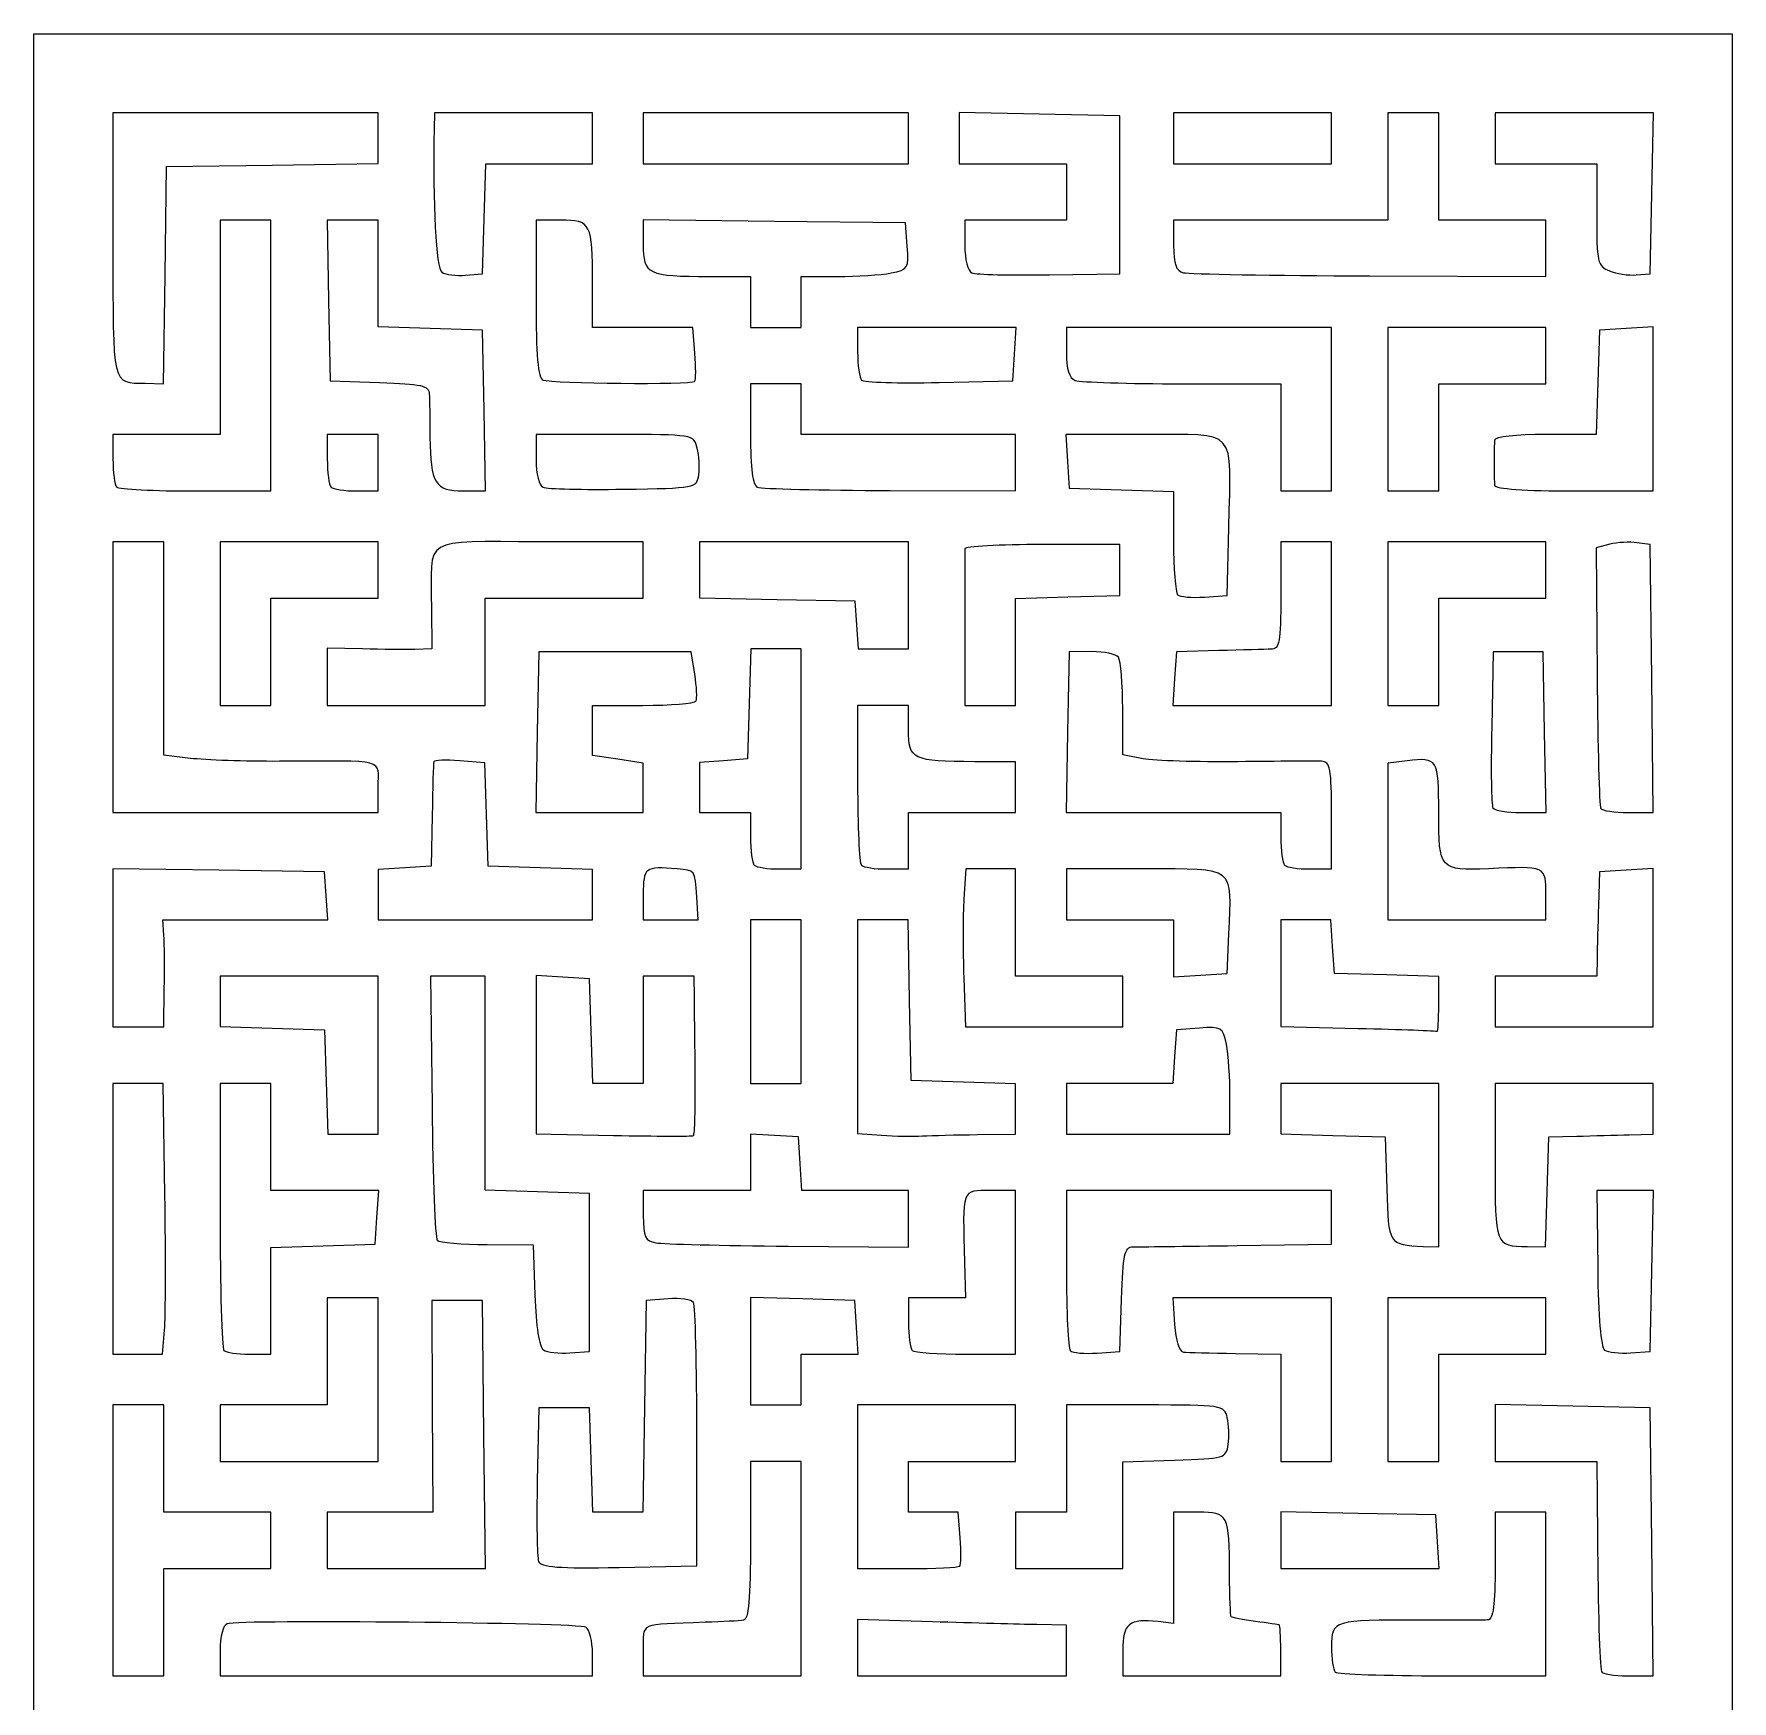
# Model space of a CAD drawing. Extents: x 1 to 81, y 0 to 158.
# Drawn here: x 1.3 to 80.9, y 79.5 to 157.7 of the extents above; entities that cross this region are included whole.
import ezdxf

# ---------------------------------------------------------------- set-up
doc = ezdxf.new("R2010")
doc.units = 0
doc.layers.get('0').update_dxf_attribs({"linetype": 'CONTINUOUS'})

msp = doc.modelspace()

# ---------------------------------------------------------------- linework, layer by layer
at = {"color": 7}
for points in [[(1.264619, 78.969156), (1.264619, 157.682698), (41.083735, 157.682698), (80.902852, 157.682698), (80.902323, 78.969156), (80.901794, 0.255614), (41.08309, 0.255614), (1.264619, 0.255614)], [(42.275035, 152.787906), (42.275035, 153.978531), (36.057327, 153.978531), (29.839618, 153.978531), (29.839618, 152.787906), (29.839618, 151.597281), (36.057327, 151.597281), (42.275035, 151.597281)], [(62.118785, 152.787906), (62.118785, 153.978531), (58.414618, 153.978531), (54.710452, 153.978531), (54.710452, 152.787906), (54.710452, 151.597281), (58.414618, 151.597281), (62.118785, 151.597281)], [(67.145868, 138.764989), (67.145868, 141.278531), (69.65941, 141.278531), (72.172952, 141.278531), (72.172952, 142.601448), (72.172952, 143.924364), (68.468785, 143.924364), (64.764618, 143.924364), (64.764618, 140.087906), (64.764618, 136.251448), (65.955243, 136.251448), (67.145868, 136.251448)], [(32.246308, 141.392165)], [(32.441235, 137.005963)], [(12.377119, 128.710822), (12.377119, 131.224364), (14.89066, 131.224364), (17.404202, 131.224364), (17.404202, 132.547281), (17.404202, 133.870198), (13.700035, 133.870198), (9.995869, 133.870198), (9.995869, 130.033739), (9.995869, 126.197281), (11.186494, 126.197281), (12.377119, 126.197281)], [(42.275035, 131.356656), (42.275035, 133.870198), (37.380243, 133.870198), (32.485452, 133.870198), (32.485452, 132.554748), (32.485452, 131.239297), (36.123473, 131.165685), (39.761493, 131.092072), (39.842853, 129.967593), (39.924212, 128.843114), (41.099624, 128.843114), (42.275035, 128.843114)], [(67.145868, 128.710822), (67.145868, 131.224364), (69.65941, 131.224364), (72.172952, 131.224364), (72.172952, 132.547281), (72.172952, 133.870198), (68.468785, 133.870198), (64.764618, 133.870198), (64.764618, 130.033739), (64.764618, 126.197281), (65.955243, 126.197281), (67.145868, 126.197281)], [(37.247952, 112.306656), (37.247952, 116.143114), (36.057327, 116.143114), (34.866702, 116.143114), (34.866702, 112.306656), (34.866702, 108.470197), (36.057327, 108.470197), (37.247952, 108.470197)], [(17.404202, 109.793114), (17.404202, 113.497281), (13.700035, 113.497281), (9.995869, 113.497281), (9.995869, 112.316585), (9.995869, 111.135888), (12.443264, 111.059815), (14.89066, 110.983739), (14.966736, 108.536343), (15.042809, 106.088947), (16.223507, 106.088947), (17.404202, 106.088947)], [(67.145868, 112.164434)], [(32.278825, 108.798789)], [(45.516181, 106.06859)], [(17.404202, 94.579572), (17.404202, 98.416031), (16.213577, 98.416031), (15.022952, 98.416031), (15.022952, 95.902489), (15.022952, 93.388947), (12.50941, 93.388947), (9.995869, 93.388947), (9.995869, 92.066031), (9.995869, 90.743114), (13.700035, 90.743114), (17.404202, 90.743114)], [(22.369928, 91.999885), (22.298994, 98.283739), (21.108369, 98.283739), (19.917744, 98.283739), (19.946329, 93.322801), (19.974917, 88.361864), (17.498933, 88.361864), (15.022952, 88.361864), (15.022952, 87.038947), (15.022952, 85.716031), (18.731908, 85.716031), (22.440863, 85.716031)], [(37.247952, 94.579572), (37.247952, 95.770197), (38.585365, 95.770197), (39.922778, 95.770197), (39.842136, 97.026968), (39.761493, 98.283739), (37.314098, 98.359815), (34.866702, 98.435888), (34.866702, 95.912419), (34.866702, 93.388947), (36.057327, 93.388947), (37.247952, 93.388947)], [(67.145868, 93.256656), (67.145868, 95.770197), (69.65941, 95.770197), (72.172952, 95.770197), (72.172952, 97.093114), (72.172952, 98.416031), (68.468785, 98.416031), (64.764618, 98.416031), (64.764618, 94.579572), (64.764618, 90.743114), (65.955243, 90.743114), (67.145868, 90.743114)], [(7.350035, 83.202489), (7.350035, 85.716031), (9.863577, 85.716031), (12.377119, 85.716031), (12.377119, 87.038947), (12.377119, 88.361864), (9.863577, 88.361864), (7.350035, 88.361864), (7.350035, 90.875406), (7.350035, 93.388947), (6.15941, 93.388947), (4.968785, 93.388947), (4.968785, 87.038947), (4.968785, 80.688947), (6.15941, 80.688947), (7.350035, 80.688947)], [(67.094219, 86.972801), (67.013577, 88.229572), (63.375556, 88.303185), (59.737535, 88.376797), (59.737535, 87.046414), (59.737535, 85.716031), (63.456198, 85.716031), (67.174861, 85.716031)], [(44.681725, 85.829664)]]:
    msp.add_lwpolyline(points, close=True, dxfattribs=at)
for points in [[(7.410469, 146.37176), (7.482327, 151.464989), (12.443264, 151.536973), (17.404202, 151.608957), (17.404202, 152.793744), (17.404202, 153.978531), (11.186494, 153.978531), (4.968785, 153.978531), (4.968785, 147.782871)], [(22.37472, 149.017594), (22.450446, 151.597281), (24.954408, 151.597281), (27.458368, 151.597281), (27.458368, 152.787906), (27.458368, 153.978531), (23.754202, 153.978531), (20.050035, 153.978531), (20.034584, 153.250927)], [(52.19691, 150.142073), (52.19691, 153.846239), (48.426598, 153.91965), (44.656285, 153.99306), (44.656285, 152.795171), (44.656285, 151.597281), (47.169827, 151.597281), (49.683368, 151.597281), (49.683368, 150.274364), (49.683368, 148.951448), (47.302118, 148.951448), (44.920868, 148.951448), (44.920868, 147.782871)], [(72.172952, 147.628531), (72.172952, 148.951448), (69.65941, 148.951448), (67.145868, 148.951448), (67.145868, 151.464989), (67.145868, 153.978531), (65.955243, 153.978531), (64.764618, 153.978531), (64.764618, 151.464989), (64.764618, 148.951448), (59.737535, 148.951448), (54.710452, 148.951448), (54.710452, 147.780223)], [(77.141155, 150.208219), (77.214563, 153.978531), (73.503134, 153.978531), (69.791702, 153.978531), (69.791702, 152.787906), (69.791702, 151.597281), (72.172952, 151.597281), (74.554202, 151.597281), (74.554202, 149.207505)], [(48.889618, 146.388749), (52.19691, 146.437906), (52.19691, 150.142073)], [(76.406285, 146.382686), (77.067743, 146.437906), (77.141155, 150.208219)], [(12.377119, 142.601448), (12.377119, 148.951448), (11.186494, 148.951448), (9.995869, 148.951448), (9.995869, 143.924364), (9.995869, 138.897281), (7.482327, 138.897281), (4.968785, 138.897281), (4.968785, 137.750754)], [(22.372405, 140.02176), (22.298994, 143.792073), (19.851598, 143.868147), (17.404202, 143.944222), (17.404202, 146.447835), (17.404202, 148.951448), (16.206312, 148.951448), (15.008424, 148.951448), (15.081832, 145.181135), (15.155244, 141.410823), (17.470348, 141.334376)], [(21.505252, 146.368977), (22.298994, 146.437906), (22.37472, 149.017594)], [(25.974853, 148.951448), (24.812535, 148.951448), (24.812535, 145.26933)], [(42.222354, 147.730443), (42.142743, 148.819156), (35.991181, 148.890178), (29.839618, 148.961201), (29.839618, 147.796558)], [(63.904723, 146.336306), (72.172952, 146.305614), (72.172952, 147.628531)], [(6.484427, 141.299419), (7.338608, 141.27853), (7.410469, 146.37176)], [(32.263771, 142.715081), (32.167584, 143.924364), (29.812977, 143.924364), (27.458368, 143.924364), (27.458368, 146.019392)], [(32.948473, 146.309227), (34.866702, 146.305616), (34.866702, 145.114991), (34.866702, 143.924366), (36.057327, 143.924366), (37.247952, 143.924366), (37.247952, 145.114989)], [(37.247952, 145.114989), (37.247952, 146.305614), (38.93467, 146.305614)], [(47.250469, 142.667594), (47.331111, 143.924364), (43.612448, 143.924364), (39.893785, 143.924364), (39.893785, 142.777837)], [(62.118785, 140.087906), (62.118785, 143.924364), (55.901077, 143.924364), (49.683368, 143.924364), (49.683368, 142.762047)], [(77.200035, 140.102403), (77.200035, 143.953358), (75.943264, 143.872715), (74.686493, 143.792073), (74.610418, 141.344677), (74.534345, 138.897281), (72.163022, 138.897281)], [(8.849342, 136.251448), (12.377119, 136.251448), (12.377119, 142.601448)], [(43.715517, 141.337355), (47.169827, 141.410823), (47.250469, 142.667594)], [(47.302118, 137.574364), (47.302118, 138.897281), (42.275035, 138.897281), (37.247952, 138.897281), (37.247952, 140.087906), (37.247952, 141.278531), (36.057327, 141.278531), (34.866702, 141.278531), (34.866702, 138.919329)], [(55.128967, 141.278531), (59.737535, 141.278531), (59.737535, 138.764989), (59.737535, 136.251448), (60.92816, 136.251448), (62.118785, 136.251448), (62.118785, 140.087906)], [(21.389525, 136.251448), (22.445814, 136.251448), (22.372405, 140.02176)], [(73.495868, 136.251448), (77.200035, 136.251448), (77.200035, 140.102403)], [(17.404202, 137.574364), (17.404202, 138.897281), (16.213577, 138.897281), (15.022952, 138.897281), (15.022952, 137.750754)], [(28.511661, 138.897281), (24.812535, 138.897281), (24.812535, 137.728704)], [(53.367998, 138.897281), (49.654375, 138.897281), (49.735018, 137.64051), (49.81566, 136.383739), (52.263056, 136.307664), (54.710452, 136.231591), (54.710452, 133.904366)], [(16.389967, 136.251448), (17.404202, 136.251448), (17.404202, 137.574364)], [(41.415139, 136.272337), (47.302118, 136.251448), (47.302118, 137.574364)], [(8.606806, 123.712642), (7.350035, 123.865688), (7.350035, 128.867942), (7.350035, 133.870198), (6.15941, 133.870198), (4.968785, 133.870198), (4.968785, 127.520197), (4.968785, 121.170197), (11.186494, 121.170197), (17.404202, 121.170197), (17.404202, 122.360822)], [(22.431285, 128.710822), (22.431285, 131.224364), (26.135452, 131.224364), (29.839618, 131.224364), (29.839618, 132.547281), (29.839618, 133.870198), (24.975672, 133.870198)], [(56.156061, 131.278061), (57.223993, 131.356656), (57.300617, 134.531656)], [(62.118785, 130.033739), (62.118785, 133.870198), (60.92816, 133.870198), (59.737535, 133.870198), (59.737535, 131.356656)], [(77.138678, 127.454051), (77.067743, 133.737906), (76.44552, 133.825981)], [(47.302118, 128.7009), (47.302118, 131.204515), (49.749514, 131.280588), (52.19691, 131.356664), (52.19691, 132.547289), (52.19691, 133.737914), (48.558889, 133.737914)], [(75.175928, 133.751575), (74.528558, 133.589097), (74.577879, 127.578085)], [(19.906446, 130.76134), (19.917744, 128.843109), (19.123994, 128.82226)], [(56.827118, 128.762958), (54.842743, 128.710822), (54.762101, 127.454051), (54.681459, 126.197281), (58.400122, 126.197281), (62.118785, 126.197281), (62.118785, 130.033739)], [(44.920868, 129.769164), (44.920868, 126.197289), (46.111493, 126.197289), (47.302118, 126.197289), (47.302118, 128.7009)], [(16.676598, 128.840489), (15.022952, 128.879566), (15.022952, 127.538416), (15.022952, 126.197265), (18.727119, 126.197265), (22.431285, 126.197265), (22.431285, 128.710806), (22.431285, 128.710822)], [(32.254029, 127.652489), (32.079599, 128.710822), (28.512214, 128.710822), (24.944827, 128.710822), (24.871416, 124.94051), (24.798007, 121.170197), (27.318811, 121.170197), (29.839618, 121.170197), (29.839618, 122.330782)], [(37.247952, 123.683739), (37.247952, 128.843114), (36.066907, 128.843114), (34.885863, 128.843114), (34.810136, 126.263426), (34.73441, 123.683739), (33.609931, 123.60238), (32.485452, 123.52102), (32.485452, 122.345609), (32.485452, 121.170197), (33.676077, 121.170197), (34.866702, 121.170197), (34.866702, 120.02367)], [(50.873996, 128.716818), (49.815663, 128.710812), (49.742251, 124.940499), (49.668843, 121.170187), (54.703189, 121.170187), (59.737538, 121.170187), (59.737538, 120.02366)], [(72.114071, 124.94051), (72.04066, 128.710822), (70.872011, 128.710822), (69.703365, 128.710822), (69.629843, 125.156203)], [(76.029815, 121.170197), (77.209613, 121.170197), (77.138678, 127.454051)], [(29.839618, 122.330782), (29.839618, 123.491363), (28.648993, 123.669909), (27.458368, 123.848455), (27.458368, 125.022867), (27.458368, 126.197281), (29.824003, 126.197281)], [(42.275035, 125.037514), (42.275035, 126.197281), (41.08441, 126.197281), (39.893785, 126.197281), (39.893785, 122.537212)], [(53.290235, 123.69464), (52.329202, 123.874922), (52.325154, 126.028289)], [(71.005205, 121.170197), (72.18748, 121.170197), (72.114071, 124.94051)], [(27.458368, 117.323809), (27.458368, 118.504507), (25.010973, 118.58058), (22.563577, 118.656656), (22.487845, 121.078173), (22.412114, 123.49969), (21.231074, 123.593619)], [(36.233716, 118.524364), (37.247952, 118.524364), (37.247952, 123.683739)], [(42.275035, 119.847281), (42.275035, 121.170197), (44.788577, 121.170197), (47.302118, 121.170197), (47.302118, 122.360822), (47.302118, 123.551447), (45.383889, 123.555072)], [(65.661738, 123.598286), (64.764618, 123.493554), (64.764618, 119.818333), (64.764618, 116.143114), (68.468785, 116.143114), (72.172952, 116.143114), (72.172952, 117.333739)], [(19.940313, 121.037906), (19.900519, 118.656656), (18.652361, 118.576013), (17.404202, 118.495371), (17.404202, 117.319242), (17.404202, 116.143114), (22.431285, 116.143114), (27.458368, 116.143114), (27.458368, 117.323809)], [(61.104552, 118.524353), (62.118788, 118.524353), (62.118788, 121.037895), (62.118785, 121.037906)], [(41.2608, 118.524364), (42.275035, 118.524364), (42.275035, 119.847281)], [(7.358121, 115.41551), (7.310152, 116.143114), (11.181766, 116.143114), (15.053376, 116.143114), (14.97202, 117.267593), (14.89066, 118.392072), (9.929723, 118.464057), (4.968785, 118.53604), (4.968785, 114.826037), (4.968785, 111.116031), (6.15941, 111.116031), (7.350035, 111.116031), (7.378071, 112.901968)], [(52.329202, 112.306656), (52.329202, 113.497281), (49.81566, 113.497281), (47.302118, 113.497281), (47.302118, 116.010822), (47.302118, 118.524364), (46.135981, 118.524364), (44.969843, 118.524364), (44.87921, 117.130833)], [(53.382495, 118.524364), (49.683368, 118.524364), (49.683368, 117.333739), (49.683368, 116.143114), (52.19691, 116.143114), (54.710452, 116.143114), (54.710452, 114.805701), (54.710452, 113.468288), (55.967223, 113.54893), (57.223993, 113.629572), (57.303609, 115.476121)], [(77.200035, 114.834694), (77.200035, 118.553357), (75.943264, 118.472715), (74.686493, 118.392072), (74.637815, 116.804572)], [(29.839618, 117.333739), (29.839618, 116.143114), (31.129727, 116.143114), (32.419835, 116.143114), (32.346836, 117.219061)], [(45.516181, 106.068582), (47.302118, 106.088955), (47.302118, 107.26965), (47.302118, 108.450348), (44.854723, 108.526421), (42.407327, 108.602497), (42.333915, 112.372809), (42.260507, 116.143122), (41.077145, 116.143122), (39.893785, 116.143122), (39.893785, 111.131252), (39.893785, 106.119382), (41.018264, 106.038023)], [(67.145868, 112.164434), (67.145868, 113.477424), (64.698473, 113.553497), (62.251077, 113.629572), (62.170434, 114.886343), (62.089792, 116.143114), (60.913664, 116.143114), (59.737535, 116.143114), (59.737535, 113.637039), (59.737535, 111.130964), (63.375556, 111.049242)], [(74.571669, 114.357176), (74.554207, 113.497281), (72.172957, 113.497281), (69.791707, 113.497281), (69.791707, 112.306656), (69.791707, 111.116031), (73.495874, 111.116031), (77.20004, 111.116031), (77.200035, 114.834694)], [(27.326077, 99.606656), (27.326077, 103.310822), (24.878681, 103.386898), (22.431285, 103.462971), (22.431285, 108.480127), (22.431285, 113.497281), (21.150104, 113.497281), (19.86892, 113.497281), (19.933103, 107.394142)], [(32.236868, 112.505093), (32.22086, 113.497281), (31.030235, 113.497281), (29.83961, 113.497281), (29.83961, 110.983739), (29.83961, 108.470197), (28.658915, 108.470197), (27.478217, 108.470197), (27.402144, 110.917593), (27.326069, 113.364989), (26.069298, 113.445631), (24.812527, 113.526274), (24.812527, 109.815077), (24.812527, 106.10388), (28.450548, 106.030268)], [(44.874156, 113.426666), (44.959744, 111.116031), (48.644469, 111.116031), (52.329196, 111.116031), (52.329196, 112.306656), (52.329202, 112.306656)], [(55.931456, 111.063349), (54.842743, 110.983739), (54.762101, 109.726968), (54.681459, 108.470197), (52.182414, 108.470197), (49.683368, 108.470197), (49.683368, 107.279572), (49.683368, 106.088947), (53.519827, 106.088947), (57.356285, 106.088947), (57.356285, 107.775666)], [(7.405336, 103.244676), (7.328358, 108.470197), (6.14857, 108.470197), (4.968785, 108.470197), (4.968785, 102.120197), (4.968785, 95.770197), (6.132769, 95.770197), (7.296751, 95.770197), (7.38954, 96.894676)], [(12.377119, 98.273809), (12.377119, 100.777424), (14.824514, 100.853497), (17.27191, 100.929572), (17.352553, 102.186343), (17.433195, 103.443114), (14.905157, 103.443114), (12.377119, 103.443114), (12.377119, 105.956656), (12.377119, 108.470197), (11.186494, 108.470197), (9.995869, 108.470197), (9.995869, 102.296587)], [(67.145868, 104.633739), (67.145868, 108.470197), (63.441702, 108.470197), (59.737535, 108.470197), (59.737535, 107.289502), (59.737535, 106.108804), (62.184931, 106.032731), (64.632327, 105.956656), (64.70817, 103.526794)], [(76.075556, 106.05956), (77.200035, 106.088947), (77.200035, 107.279572), (77.200035, 108.470197), (73.495868, 108.470197), (69.791702, 108.470197), (69.791702, 104.788078)], [(42.275035, 102.113437), (42.275035, 103.443114), (39.77599, 103.443114), (37.276945, 103.443114), (37.196302, 104.699885), (37.11566, 105.956656), (35.991181, 106.019801), (34.866702, 106.082947), (34.866702, 104.76303), (34.866702, 103.443114), (32.35316, 103.443114), (29.839618, 103.443114), (29.839618, 102.270891)], [(72.229517, 103.376968), (72.305243, 105.956656), (73.62816, 105.993414)], [(66.418264, 100.827972), (67.145868, 100.797281), (67.145868, 104.633739)], [(47.302118, 99.606656), (47.302118, 103.443114), (46.111493, 103.443114)], [(57.687014, 100.865294), (62.118785, 100.923), (62.118785, 102.183057), (62.118785, 103.443114), (55.901077, 103.443114), (49.683368, 103.443114), (49.683368, 99.783045)], [(71.303475, 100.818169), (72.153791, 100.797294), (72.229517, 103.376981), (72.229517, 103.376968)], [(77.141155, 99.672801), (77.214563, 103.443114), (75.889099, 103.443114), (74.563634, 103.443114), (74.601888, 99.805093)], [(36.652639, 100.835201), (42.275035, 100.783758), (42.275035, 102.113437)], [(22.519497, 100.912684), (24.680244, 100.895804), (24.757528, 98.540173)], [(26.400035, 95.833446), (27.326077, 95.9025), (27.326077, 99.606666), (27.326077, 99.606656)], [(44.904075, 100.069676), (44.945475, 98.416031), (43.610255, 98.416031), (42.275035, 98.416031), (42.275035, 97.269504)], [(44.964966, 95.770197), (47.302118, 95.770197), (47.302118, 99.606656)], [(76.141702, 95.833435), (77.067743, 95.902489), (77.141155, 99.672801)], [(11.362883, 95.770197), (12.377119, 95.770197), (12.377119, 98.273809)], [(31.003311, 98.368194), (29.97191, 98.283739), (29.899925, 93.322801), (29.827942, 88.361864), (28.653084, 88.361864), (27.478225, 88.361864), (27.402152, 90.80926), (27.326077, 93.256656), (26.135452, 93.256656), (24.944827, 93.256656), (24.870386, 89.831066)], [(51.128978, 95.823894), (52.19691, 95.902489), (52.272986, 98.349885)], [(62.118785, 94.579572), (62.118785, 98.416031), (58.400122, 98.416031), (54.681459, 98.416031), (54.762101, 97.15926)], [(57.620868, 95.80327), (59.737535, 95.770197), (59.737535, 93.256656), (59.737535, 90.743114), (60.92816, 90.743114), (62.118785, 90.743114), (62.118785, 94.579572)], [(44.699187, 87.152581), (44.603001, 88.361864), (43.439019, 88.361864), (42.275035, 88.361864), (42.275035, 89.552489), (42.275035, 90.743114), (44.788577, 90.743114), (47.302118, 90.743114), (47.302118, 92.066031), (47.302118, 93.388947), (43.597952, 93.388947), (39.893785, 93.388947), (39.893785, 89.552489), (39.893785, 85.716031), (42.230937, 85.716031)], [(53.382495, 93.388947), (49.683368, 93.388947), (49.683368, 90.875406), (49.683368, 88.361864), (48.492743, 88.361864), (47.302118, 88.361864), (47.302118, 87.038947), (47.302118, 85.716031), (49.81566, 85.716031), (52.329202, 85.716031), (52.329202, 88.219642)], [(77.138678, 86.972801), (77.067743, 93.256656), (73.429723, 93.330268), (69.791702, 93.40388), (69.791702, 92.073497), (69.791702, 90.743114), (72.172952, 90.743114), (74.554202, 90.743114), (74.587267, 87.237385)], [(28.709715, 85.774676), (32.35316, 85.848322), (32.35316, 91.892654)], [(52.329202, 88.219642), (52.329202, 90.723257), (54.750827, 90.79933)], [(37.247952, 85.716031), (37.247952, 90.743114), (36.057327, 90.743114), (34.866702, 90.743114), (34.866702, 87.038947)], [(55.883246, 88.361864), (54.710452, 88.361864), (54.710452, 85.752413), (54.710452, 83.142966), (53.982848, 83.229003)], [(72.172952, 84.525406), (72.172952, 88.361864), (70.982327, 88.361864), (69.791702, 88.361864), (69.791702, 85.848322)], [(76.014199, 80.688947), (77.209613, 80.688947), (77.138678, 86.972801)], [(29.839618, 81.879572), (29.839618, 80.688947), (33.543785, 80.688947), (37.247952, 80.688947), (37.247952, 85.716031)], [(67.322258, 80.688945), (72.172952, 80.688947), (72.172952, 84.525406)], [(43.399514, 83.222547), (39.893785, 83.334572), (39.893785, 82.011761), (39.893785, 80.688947), (44.788577, 80.688947), (49.683368, 80.688947), (49.683368, 81.879572)], [(49.683368, 81.879572), (49.683368, 83.070197), (48.294306, 83.090359)], [(9.995869, 81.851265), (9.995869, 80.688947), (18.727119, 80.688947), (27.458368, 80.688947), (27.458368, 81.731665)], [(52.329202, 81.861742), (52.329202, 80.688947), (56.033368, 80.688947), (59.737535, 80.688947), (59.737535, 81.879572)]]:
    msp.add_lwpolyline(points, dxfattribs=at)
for points in [[(20.034584, 153.250927), (19.959212, 149.703677), (20.120851, 146.688373), (20.396073, 146.507426)], [(27.458368, 146.019392), (27.458368, 148.811616), (27.387619, 148.951448), (25.974853, 148.951448)], [(74.554202, 149.207505), (74.554202, 146.97824), (74.594186, 146.801265), (75.149514, 146.572597)], [(4.968785, 147.782871), (4.968785, 141.078687), (4.908175, 141.337965), (6.484427, 141.299419)], [(29.839618, 147.796558), (29.839618, 146.411835), (30.042652, 146.3147), (32.948473, 146.309227)], [(41.461677, 146.473672), (42.259914, 146.633319), (42.297982, 146.696213), (42.222354, 147.730443)], [(44.920868, 147.782871), (44.920868, 147.097654), (45.057669, 146.557482), (45.251598, 146.476943)], [(54.710452, 147.780223), (54.710452, 146.887255), (54.820455, 146.580252), (55.173473, 146.487999)], [(75.149514, 146.572597), (75.476936, 146.437775), (76.042483, 146.352315), (76.406285, 146.382686)], [(20.396073, 146.507426), (20.569561, 146.393369), (21.068689, 146.331066), (21.505252, 146.368977)], [(38.93467, 146.305614), (39.862366, 146.305614), (40.999518, 146.38124), (41.461677, 146.473672)], [(45.251598, 146.476943), (45.433499, 146.401399), (47.070608, 146.361712), (48.889618, 146.388749)], [(55.173473, 146.487999), (55.428134, 146.421449), (59.357197, 146.353187), (63.904723, 146.336306)], [(24.812535, 145.26933), (24.812535, 142.571199), (24.900917, 141.551549), (25.143264, 141.45376)], [(32.246308, 141.392165), (32.308805, 141.454663), (32.316661, 142.049976), (32.263771, 142.715081)], [(39.893785, 142.777837), (39.893785, 142.147246), (39.976454, 141.548639), (40.077496, 141.447599)], [(49.683368, 142.762047), (49.683368, 141.946241), (49.808135, 141.551851), (50.101884, 141.43913)], [(17.470348, 141.334376), (19.43947, 141.269354), (19.788466, 141.190272), (19.805613, 140.805209)], [(25.143264, 141.45376), (25.548442, 141.290267), (32.087704, 141.233561), (32.246308, 141.392165)], [(40.077496, 141.447599), (40.178535, 141.346558), (41.815644, 141.296949), (43.715517, 141.337355)], [(50.101884, 141.43913), (50.332066, 141.350801), (52.594253, 141.278531), (55.128967, 141.278531)], [(19.805613, 140.805209), (19.816699, 140.556213), (19.831225, 139.638114), (19.837879, 138.764989)], [(19.837879, 138.764989), (19.854204, 136.625389), (20.085032, 136.251448), (21.389525, 136.251448)], [(32.370048, 138.262734), (32.21147, 138.894556), (32.1949, 138.897281), (28.511661, 138.897281)], [(34.866702, 138.919329), (34.866702, 137.279531), (34.967553, 136.519434), (35.197431, 136.426676)], [(57.300617, 134.531656), (57.415401, 139.287843), (57.767225, 138.897281), (53.367998, 138.897281)], [(69.767648, 138.632698), (69.754419, 138.487177), (69.743598, 138.010927), (69.743598, 137.574364)], [(72.163022, 138.897281), (70.774565, 138.897281), (69.781732, 138.787617), (69.767648, 138.632698)], [(32.441235, 137.005963), (32.489674, 137.348188), (32.457639, 137.913735), (32.370048, 138.262734)], [(4.968785, 137.750754), (4.968785, 137.120162), (5.04816, 136.52485), (5.145175, 136.427838)], [(15.022952, 137.750754), (15.022952, 137.120162), (15.102327, 136.52485), (15.199342, 136.427838)], [(24.812535, 137.728704), (24.812535, 137.043433), (24.94932, 136.503363), (25.143264, 136.422877)], [(28.913577, 136.334683), (32.306959, 136.383081), (32.354343, 136.392098), (32.441235, 137.005963)], [(69.743598, 137.574364), (69.743598, 137.137802), (69.754419, 136.661552), (69.767648, 136.516031)], [(5.145175, 136.427838), (5.242187, 136.330823), (6.909062, 136.251448), (8.849342, 136.251448)], [(15.199342, 136.427838), (15.296354, 136.330823), (15.832135, 136.251448), (16.389967, 136.251448)], [(25.143264, 136.422877), (25.325166, 136.347388), (27.021806, 136.307701), (28.913577, 136.334683)], [(35.197431, 136.426676), (35.379332, 136.353278), (38.177301, 136.283825), (41.415139, 136.272337)], [(69.767648, 136.516031), (69.782439, 136.353386), (71.218848, 136.251448), (73.495868, 136.251448)], [(24.975672, 133.870198), (19.366368, 133.870198), (19.886261, 134.189037), (19.906446, 130.76134)], [(54.710452, 133.904366), (54.710452, 132.624394), (54.795428, 131.492165), (54.89929, 131.388302)], [(76.44552, 133.825981), (76.103297, 133.874421), (75.53198, 133.84093), (75.175928, 133.751575)], [(48.558889, 133.737914), (46.557978, 133.737914), (44.920868, 133.648617), (44.920868, 133.539477)], [(44.920868, 133.539477), (44.920868, 133.430336), (44.920868, 131.733695), (44.920868, 129.769164)], [(54.89929, 131.388302), (55.003152, 131.284443), (55.568699, 131.234834), (56.156061, 131.278061)], [(59.737535, 131.356656), (59.737535, 129.144533), (59.68201, 128.841434), (59.274514, 128.829104)], [(19.123994, 128.82226), (18.687431, 128.810803), (17.586103, 128.819005), (16.676598, 128.840489)], [(52.126716, 128.452234), (52.019803, 128.601052), (51.456079, 128.720114), (50.873996, 128.716818)], [(52.325154, 126.028289), (52.323037, 127.21264), (52.233629, 128.303417), (52.126716, 128.452234)], [(59.274514, 128.829104), (59.019853, 128.821405), (57.918525, 128.791631), (56.827118, 128.762958)], [(32.309046, 126.395718), (32.374721, 126.504859), (32.349964, 127.070406), (32.254029, 127.652489)], [(74.577879, 127.578085), (74.605004, 124.272027), (74.677333, 121.477775), (74.738606, 121.368635)], [(29.824003, 126.197281), (31.125102, 126.197281), (32.243371, 126.286578), (32.309046, 126.395718)], [(45.383889, 123.555072), (42.480119, 123.560523), (42.275035, 123.658323), (42.275035, 125.037514)], [(69.629843, 125.156203), (69.589407, 123.20116), (69.616296, 121.50452), (69.689625, 121.385891)], [(12.773994, 123.572836), (11.173264, 123.56556), (9.29803, 123.62847), (8.606806, 123.712642)], [(17.404202, 122.360822), (17.404202, 123.728972), (17.911411, 123.596202), (12.773994, 123.572836)], [(20.015071, 123.553355), (19.995835, 123.479544), (19.962199, 122.347593), (19.940313, 121.037906)], [(21.231074, 123.593619), (20.581504, 123.645282), (20.034301, 123.627163), (20.015071, 123.553355)], [(57.722005, 123.554858), (55.8131, 123.53258), (53.818803, 123.595479), (53.290235, 123.69464)], [(61.655764, 123.573405), (61.401103, 123.58547), (59.630911, 123.577136), (57.722005, 123.554858)], [(62.118785, 121.037906), (62.118785, 123.247002), (62.062704, 123.554106), (61.655764, 123.573405)], [(67.145868, 121.165977), (67.145868, 123.696428), (67.103077, 123.766556), (65.661738, 123.598286)], [(39.893785, 122.537212), (39.893785, 120.524172), (39.97316, 118.797766), (40.070175, 118.700754)], [(69.477567, 118.53541), (67.205847, 118.430561), (67.145868, 118.498228), (67.145868, 121.165977)], [(69.689625, 121.385891), (69.762944, 121.26726), (70.354955, 121.170197), (71.005205, 121.170197)], [(74.738606, 121.368635), (74.799881, 121.259494), (75.380924, 121.170197), (76.029815, 121.170197)], [(34.866702, 120.02367), (34.866702, 119.393078), (34.946077, 118.797766), (35.043091, 118.700754)], [(59.737538, 120.02366), (59.737538, 119.393068), (59.816913, 118.797755), (59.913927, 118.700743)], [(35.043091, 118.700754), (35.140104, 118.603739), (35.675885, 118.524364), (36.233716, 118.524364)], [(40.070175, 118.700754), (40.167187, 118.603739), (40.702968, 118.524364), (41.2608, 118.524364)], [(57.303609, 115.476121), (57.44273, 118.70273), (57.672171, 118.524364), (53.382495, 118.524364)], [(59.913927, 118.700743), (60.01094, 118.603728), (60.546721, 118.524353), (61.104552, 118.524353)], [(72.172952, 117.333739), (72.172952, 118.661717), (72.176815, 118.659995), (69.477567, 118.53541)], [(31.427118, 118.52792), (29.918456, 118.653404), (29.839618, 118.5941), (29.839618, 117.333739)], [(32.346836, 117.219061), (32.261186, 118.481491), (32.278309, 118.457123), (31.427118, 118.52792)], [(44.87921, 117.130833), (44.829362, 116.364393), (44.827089, 114.697518), (44.874156, 113.426666)], [(74.637815, 116.804572), (74.611042, 115.931447), (74.581277, 114.830119), (74.571669, 114.357176)], [(7.378071, 112.901968), (7.393496, 113.884234), (7.384526, 115.015328), (7.358121, 115.41551)], [(32.278833, 108.798797), (32.264546, 110.291557), (32.245668, 111.95939), (32.236868, 112.505093)], [(67.079723, 110.909484), (67.116103, 110.877564), (67.145868, 111.442291), (67.145868, 112.164434)], [(57.188227, 110.302672), (57.02858, 111.10091), (56.965686, 111.138978), (55.931456, 111.063349)], [(63.375556, 111.049242), (65.376467, 111.004292), (67.043342, 110.941403), (67.079723, 110.909484)], [(57.356285, 107.775666), (57.356285, 108.703361), (57.280659, 109.840514), (57.188227, 110.302672)], [(32.19668, 106.020664), (32.256143, 106.055872), (32.293108, 107.306028), (32.278825, 108.798789)], [(19.933103, 107.394142), (19.968401, 104.037416), (20.078616, 101.209681), (20.17802, 101.110288)], [(28.450548, 106.030268), (30.451459, 105.989781), (32.13722, 105.985463), (32.19668, 106.020664)], [(41.018264, 106.038023), (41.636728, 105.993274), (42.499931, 105.977267), (42.936493, 106.002444)], [(42.936493, 106.002444), (43.373056, 106.027633), (44.533915, 106.05739), (45.516181, 106.06859)], [(73.62816, 105.993414), (74.355764, 106.013628), (75.457092, 106.043399), (76.075556, 106.05956)], [(69.791702, 104.788078), (69.791702, 100.811274), (69.774768, 100.855722), (71.303475, 100.818169)], [(46.111493, 103.443114), (44.765259, 103.443114), (44.816067, 103.585071), (44.904075, 100.069676)], [(7.38954, 96.894676), (7.440573, 97.51314), (7.447682, 100.37064), (7.405336, 103.244676)], [(64.70817, 103.526794), (64.789971, 100.905979), (64.79604, 100.896401), (66.418264, 100.827972)], [(9.995869, 102.296587), (9.995869, 98.901099), (10.075244, 96.043599), (10.172258, 95.946587)], [(29.839618, 102.270891), (29.839618, 101.263053), (29.9231, 101.083801), (30.434931, 100.992654)], [(20.17802, 101.110288), (20.277424, 101.010895), (21.33109, 100.921971), (22.519497, 100.912684)], [(30.434931, 100.992654), (30.762353, 100.934348), (33.560322, 100.863493), (36.652639, 100.835201)], [(52.272986, 98.349885), (52.338322, 100.451886), (52.413003, 100.798008), (52.802152, 100.802435)], [(52.802152, 100.802435), (53.051353, 100.805266), (55.24954, 100.833555), (57.687014, 100.865294)], [(49.683368, 99.783045), (49.683368, 97.770005), (49.768345, 96.037998), (49.872207, 95.934136)], [(74.601888, 99.805093), (74.625859, 97.526597), (74.747678, 96.09183), (74.927902, 95.965727)], [(24.757528, 98.540173), (24.805746, 97.070487), (24.955008, 96.105536), (25.154403, 95.974469)], [(32.193936, 98.19482), (32.106365, 98.336627), (31.570583, 98.414644), (31.003311, 98.368194)], [(32.35316, 91.892654), (32.35316, 95.217038), (32.281511, 98.053012), (32.193936, 98.19482)], [(42.275035, 97.269504), (42.275035, 96.638912), (42.35441, 96.043599), (42.451425, 95.946587)], [(54.762101, 97.15926), (54.811028, 96.396739), (54.97281, 95.889482), (55.173473, 95.869416)], [(10.172258, 95.946587), (10.269271, 95.849572), (10.805052, 95.770197), (11.362883, 95.770197)], [(25.154403, 95.974469), (25.330177, 95.858925), (25.890712, 95.795465), (26.400035, 95.833446)], [(42.451425, 95.946587), (42.548437, 95.849572), (43.679531, 95.770197), (44.964966, 95.770197)], [(49.872207, 95.934136), (49.976069, 95.830276), (50.541616, 95.780667), (51.128978, 95.823894)], [(55.173473, 95.869416), (55.355374, 95.851239), (56.456702, 95.82146), (57.620868, 95.80327)], [(74.927902, 95.965727), (75.086168, 95.854986), (75.632379, 95.795454), (76.141702, 95.833435)], [(57.229177, 92.793635), (57.084936, 93.375573), (56.998515, 93.388947), (53.382495, 93.388947)], [(57.274592, 91.536864), (57.330769, 91.900666), (57.310332, 92.466213), (57.229177, 92.793635)], [(54.750827, 90.79933), (57.105746, 90.87331), (57.175268, 90.893627), (57.274592, 91.536864)], [(24.870386, 89.831066), (24.829445, 87.946989), (24.85676, 86.246973), (24.931108, 86.05325)], [(57.33555, 85.479819), (57.32404, 88.261634), (57.273534, 88.361864), (55.883246, 88.361864)], [(34.866702, 87.038947), (34.866702, 84.275491), (34.78271, 83.323597), (34.535973, 83.290741)], [(44.681725, 85.829664), (44.744222, 85.892164), (44.752077, 86.487476), (44.699187, 87.152581)], [(74.587267, 87.237385), (74.620223, 83.743067), (74.693767, 81.264075), (74.77565, 80.887385)], [(24.931108, 86.05325), (25.036529, 85.778525), (25.867932, 85.717232), (28.709715, 85.774676)], [(42.230937, 85.716031), (43.516373, 85.716031), (44.619225, 85.767167), (44.681725, 85.829664)], [(57.41611, 83.456944), (57.376253, 83.493721), (57.34, 84.404015), (57.33555, 85.479819)], [(69.791702, 85.848322), (69.791702, 84.027933), (69.700497, 83.327513), (69.460973, 83.308423)], [(10.326598, 83.129641), (10.129817, 83.060588), (9.995869, 82.542832), (9.995869, 81.851265)], [(27.148412, 82.965949), (26.817778, 83.170292), (10.884279, 83.32534), (10.326598, 83.129641)], [(27.458368, 81.731665), (27.458368, 82.30516), (27.318888, 82.860589), (27.148412, 82.965949)], [(32.750035, 83.196607), (29.572228, 83.087215), (29.839618, 83.208222), (29.839618, 81.879572)], [(34.535973, 83.290741), (34.354072, 83.266531), (33.5504, 83.224158), (32.750035, 83.196607)], [(48.294306, 83.090359), (47.530322, 83.101445), (45.327665, 83.160933), (43.399514, 83.222547)], [(53.982848, 83.229003), (52.62952, 83.389028), (52.329202, 83.140722), (52.329202, 81.861742)], [(58.54691, 83.240131), (57.964827, 83.322602), (57.455967, 83.420167), (57.41611, 83.456944)], [(59.671389, 83.080191), (59.635009, 83.085694), (59.128993, 83.157658), (58.54691, 83.240131)], [(59.737535, 81.879572), (59.737535, 82.534416), (59.707769, 83.074695), (59.671389, 83.080191)], [(66.219827, 83.298818), (62.227547, 83.321811), (62.118785, 83.288711), (62.118785, 82.050916)], [(69.460973, 83.308423), (69.279072, 83.293924), (67.820556, 83.289611), (66.219827, 83.298818)], [(62.118785, 82.050916), (62.118785, 81.49586), (62.19816, 80.962347), (62.295175, 80.865334)], [(62.295175, 80.865334), (62.392187, 80.76832), (64.654374, 80.688945), (67.322258, 80.688945)], [(74.77565, 80.887385), (74.799383, 80.778244), (75.35672, 80.688947), (76.014199, 80.688947)]]:
    msp.add_open_spline(points, degree=3, dxfattribs=at)

doc.saveas('drawing.dxf')
